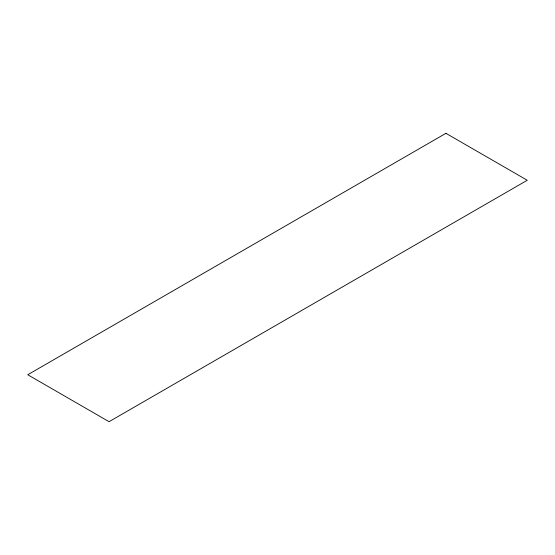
<?xml version="1.0" encoding="UTF-8"?>
<svg xmlns="http://www.w3.org/2000/svg" width="555" height="555" viewBox="0 0 555 555"><rect width="100%" height="100%" fill="white"/><g stroke="black" fill="none" stroke-linecap="round" stroke-linejoin="round"><path stroke-width="0.83" d="M445.936 133.311L27.75 374.743L109.064 421.689L527.25 180.257L445.936 133.311"/></g></svg>
